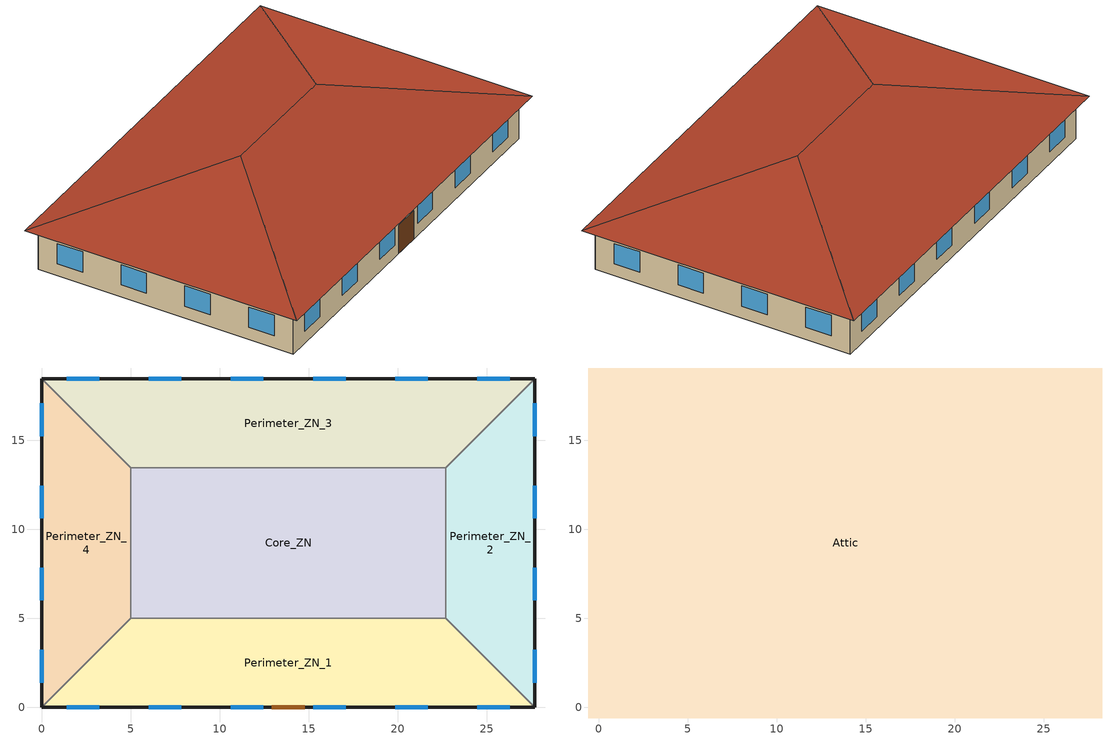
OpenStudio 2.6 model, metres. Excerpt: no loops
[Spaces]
Perimeter_ZN_1
 floor ground: 22.69,5 27.69,0 0,0 5,5 z0
 wall outside: 0,0 27.69,0 z0:3.05
 wall to Perimeter_ZN_4: 5,5 0,0 z0:3.05
 wall to Core_ZN: 22.69,5 5,5 z0:3.05
 wall to Perimeter_ZN_2: 27.69,0 22.69,5 z0:3.05
 window: 1.39,0 3.22,0 / 19.85,0 21.68,0 / 15.24,0 17.07,0 / 6.01,0 7.84,0 / 10.62,0 12.45,0 / 24.47,0 26.3,0 z0.9:2.42
 door: 12.93,0 14.76,0 z0:2.13
Perimeter_ZN_2
 floor ground: 27.69,18.46 27.69,0 22.69,5 22.69,13.46 z0
 wall outside: 27.69,0 27.69,18.46 z0:3.05
 wall to Perimeter_ZN_3: 27.69,18.46 22.69,13.46 z0:3.05
 wall to Core_ZN: 22.69,13.46 22.69,5 z0:3.05
 window: 27.69,1.39 27.69,3.22 / 27.69,10.62 27.69,12.45 / 27.69,15.24 27.69,17.07 / 27.69,6.01 27.69,7.84 z0.9:2.42
Perimeter_ZN_3
 floor ground: 27.69,18.46 22.69,13.46 5,13.46 0,18.46 z0
 wall outside: 27.69,18.46 0,18.46 z0:3.05
 wall to Core_ZN: 5,13.46 22.69,13.46 z0:3.05
 wall to Perimeter_ZN_4: 0,18.46 5,13.46 z0:3.05
 window: 21.68,18.46 19.85,18.46 / 7.84,18.46 6.01,18.46 / 17.07,18.46 15.24,18.46 / 12.45,18.46 10.62,18.46 / 26.3,18.46 24.47,18.46 / 3.22,18.46 1.39,18.46 z0.9:2.42
Perimeter_ZN_4
 floor ground: 0,18.46 5,13.46 5,5 0,0 z0
 wall outside: 0,18.46 0,0 z0:3.05
 wall to Core_ZN: 5,5 5,13.46 z0:3.05
 window: 0,3.22 0,1.39 / 0,12.45 0,10.62 / 0,7.84 0,6.01 / 0,17.07 0,15.24 z0.9:2.42
Core_ZN
 floor ground: 22.69,13.46 22.69,5 5,5 5,13.46 z0
Attic
 floor outside: 28.29,19.06 27.69,18.46 0,18.46 -0.6,19.06 z3.05; -0.6,19.06 0,18.46 0,0 -0.6,-0.6 z3.05; 28.29,19.06 28.29,-0.6 27.69,0 27.69,18.46 z3.05; 27.69,0 28.29,-0.6 -0.6,-0.6 0,0 z3.05
 floor to Perimeter_ZN_4: 0,18.46 5,13.46 5,5 0,0 z3.05
 floor to Perimeter_ZN_1: 22.69,5 27.69,0 0,0 5,5 z3.05
 floor to Perimeter_ZN_2: 27.69,18.46 27.69,0 22.69,5 22.69,13.46 z3.05
 floor to Core_ZN: 22.69,13.46 22.69,5 5,5 5,13.46 z3.05
 floor to Perimeter_ZN_3: 27.69,18.46 22.69,13.46 5,13.46 0,18.46 z3.05
 roof outside: 18.46,9.23,6.33 28.29,-0.6,3.05 28.29,19.06,3.05; 18.46,9.23,6.33 28.29,19.06,3.05 -0.6,19.06,3.05 9.23,9.23,6.33; 9.23,9.23,6.33 -0.6,-0.6,3.05 28.29,-0.6,3.05 18.46,9.23,6.33; 9.23,9.23,6.33 -0.6,19.06,3.05 -0.6,-0.6,3.05
[MaterialProperty:GlazingSpectralData] Wavelength 1 {micron}=0.3; Transmittance 1=0; Front Reflectance 1=0.04; Back Reflectance 1=0.04; Wavelength 2 {micron}=0.305; Transmittance 2=0; Front Reflectance 2=0.04; Back Reflectance 2=0.04; Wavelength 3 {micron}=0.31; Transmittance 3=0; Front Reflectance 3=0.04; Back Reflectance 3=0.04; Wavelength 4 {micron}=0.315; Transmittance 4=0; Front Reflectance 4=0.04; Back Reflectance 4=0.04; Wavelength 5 {micron}=0.32; Transmittance 5=0; Front Reflectance 5=0.04; Back Reflectance 5=0.04; Wavelength 6 {micron}=0.325; Transmittance 6=0; Front Reflectance 6=0.04; Back Reflectance 6=0.04; Wavelength 7 {micron}=0.33; Transmittance 7=0; Front Reflectance 7=0.04; Back Reflectance 7=0.04; Wavelength 8 {micron}=0.335; Transmittance 8=0; Front Reflectance 8=0.04; Back Reflectance 8=0.04; Wavelength 9 {micron}=0.34; Transmittance 9=0; Front Reflectance 9=0.04; Back Reflectance 9=0.04; Wavelength 10 {micron}=0.345; Transmittance 10=0; Front Reflectance 10=0.04; Back Reflectance 10=0.04; Wavelength 11 {micron}=0.35; Transmittance 11=0; Front Reflectance 11=0.04; Back Reflectance 11=0.04; Wavelength 12 {micron}=0.355; Front Reflectance 12=0.04; Back Reflectance 12=0.04; Wavelength 13 {micron}=0.36; Front Reflectance 13=0.04; Back Reflectance 13=0.04; Wavelength 14 {micron}=0.365; Front Reflectance 14=0.04; Back Reflectance 14=0.04; Wavelength 15 {micron}=0.37; Front Reflectance 15=0.04; Back Reflectance 15=0.04; Wavelength 16 {micron}=0.375; Transmittance 16=0.001; Front Reflectance 16=0.04; Back Reflectance 16=0.04; Wavelength 17 {micron}=0.38; Transmittance 17=0.001; Front Reflectance 17=0.04; Back Reflectance 17=0.04; Wavelength 18 {micron}=0.385; Front Reflectance 18=0.04; Back Reflectance 18=0.04; Wavelength 19 {micron}=0.39; Wavelength 20 {micron}=0.395; Wavelength 21 {micron}=0.4; Wavelength 22 {micron}=0.405; Wavelength 23 {micron}=0.41; Wavelength 24 {micron}=0.415; Wavelength 25 {micron}=0.42; Wavelength 26 {micron}=0.425; Wavelength 27 {micron}=0.43; Wavelength 28 {micron}=0.435; Wavelength 29 {micron}=0.44; Wavelength 30 {micron}=0.445; Wavelength 31 {micron}=0.45; Wavelength 32 {micron}=0.455; Wavelength 33 {micron}=0.46; Wavelength 34 {micron}=0.465; Wavelength 35 {micron}=0.47; Wavelength 36 {micron}=0.475; Wavelength 37 {micron}=0.48; Wavelength 38 {micron}=0.485; Wavelength 39 {micron}=0.49; Wavelength 40 {micron}=0.495; Wavelength 41 {micron}=0.5; Wavelength 42 {micron}=0.505; Wavelength 43 {micron}=0.51; Wavelength 44 {micron}=0.515; Wavelength 45 {micron}=0.52; Wavelength 46 {micron}=0.525; Wavelength 47 {micron}=0.53; Wavelength 48 {micron}=0.535; Wavelength 49 {micron}=0.54; Wavelength 50 {micron}=0.545; Wavelength 51 {micron}=0.55; Wavelength 52 {micron}=0.555; Wavelength 53 {micron}=0.56; Wavelength 54 {micron}=0.565; Wavelength 55 {micron}=0.57; Wavelength 56 {micron}=0.575; Wavelength 57 {micron}=0.58; Wavelength 58 {micron}=0.585; Wavelength 59 {micron}=0.59; Wavelength 60 {micron}=0.595; Wavelength 61 {micron}=0.6; Wavelength 62 {micron}=0.605; Wavelength 63 {micron}=0.61; Wavelength 64 {micron}=0.615; Wavelength 65 {micron}=0.62; Wavelength 66 {micron}=0.625; Wavelength 67 {micron}=0.63; Wavelength 68 {micron}=0.635; Wavelength 69 {micron}=0.64; Wavelength 70 {micron}=0.645; Wavelength 71 {micron}=0.65; Wavelength 72 {micron}=0.655; Wavelength 73 {micron}=0.66; Wavelength 74 {micron}=0.665; Wavelength 75 {micron}=0.67; Wavelength 76 {micron}=0.675; Wavelength 77 {micron}=0.68; Wavelength 78 {micron}=0.685; Wavelength 79 {micron}=0.69; Wavelength 80 {micron}=0.695; Wavelength 81 {micron}=0.7; Wavelength 82 {micron}=0.705; Wavelength 83 {micron}=0.71; Wavelength 84 {micron}=0.715; Wavelength 85 {micron}=0.72; Wavelength 86 {micron}=0.725; Wavelength 87 {micron}=0.73; Wavelength 88 {micron}=0.735; Wavelength 89 {micron}=0.74; Wavelength 90 {micron}=0.745; Wavelength 91 {micron}=0.75; Wavelength 92 {micron}=0.755; Wavelength 93 {micron}=0.76; Wavelength 94 {micron}=0.765; Wavelength 95 {micron}=0.77; Wavelength 96 {micron}=0.775; Wavelength 97 {micron}=0.78; Wavelength 98 {micron}=0.785; Wavelength 99 {micron}=0.79; Wavelength 100 {micron}=0.795; Wavelength 101 {micron}=0.8; Wavelength 102 {micron}=0.805; Wavelength 103 {micron}=0.81; Wavelength 104 {micron}=0.815; Wavelength 105 {micron}=0.82; Wavelength 106 {micron}=0.825; Wavelength 107 {micron}=0.83; Wavelength 108 {micron}=0.835; Wavelength 109 {micron}=0.84; Wavelength 110 {micron}=0.845; Wavelength 111 {micron}=0.85; Wavelength 112 {micron}=0.855; Wavelength 113 {micron}=0.86; Wavelength 114 {micron}=0.865; Wavelength 115 {micron}=0.87; Wavelength 116 {micron}=0.875; Wavelength 117 {micron}=0.88; Wavelength 118 {micron}=0.885; Wavelength 119 {micron}=0.89; Wavelength 120 {micron}=0.895; Wavelength 121 {micron}=0.9; Wavelength 122 {micron}=0.905; Wavelength 123 {micron}=0.91; Wavelength 124 {micron}=0.915; Wavelength 125 {micron}=0.92; Wavelength 126 {micron}=0.925; Wavelength 127 {micron}=0.93; Wavelength 128 {micron}=0.935; Wavelength 129 {micron}=0.94; Wavelength 130 {micron}=0.945; Wavelength 131 {micron}=0.95; Wavelength 132 {micron}=0.955; Wavelength 133 {micron}=0.96; Wavelength 134 {micron}=0.965; Wavelength 135 {micron}=0.97; Wavelength 136 {micron}=0.975; Wavelength 137 {micron}=0.98; Wavelength 138 {micron}=0.985; Wavelength 139 {micron}=0.99; Wavelength 140 {micron}=0.995; Wavelength 141 {micron}=1; Wavelength 142 {micron}=1.005; Wavelength 143 {micron}=1.01; Wavelength 144 {micron}=1.015; Wavelength 145 {micron}=1.02; Wavelength 146 {micron}=1.025; Wavelength 147 {micron}=1.03; Wavelength 148 {micron}=1.035; Wavelength 149 {micron}=1.04; Wavelength 150 {micron}=1.045; Wavelength 151 {micron}=1.05; Wavelength 152 {micron}=1.055; Wavelength 153 {micron}=1.06; Wavelength 154 {micron}=1.065; Wavelength 155 {micron}=1.07; Wavelength 156 {micron}=1.075; Wavelength 157 {micron}=1.08; Wavelength 158 {micron}=1.085; Wavelength 159 {micron}=1.09; Wavelength 160 {micron}=1.095; Wavelength 161 {micron}=1.1; Wavelength 162 {micron}=1.105; Wavelength 163 {micron}=1.11; Wavelength 164 {micron}=1.115; Wavelength 165 {micron}=1.12; Wavelength 166 {micron}=1.125; Wavelength 167 {micron}=1.13; Wavelength 168 {micron}=1.135; Wavelength 169 {micron}=1.14; Wavelength 170 {micron}=1.145; Transmittance 170=0.637; Front Reflectance 170=0.065; Back Reflectance 170=0.065; Wavelength 171 {micron}=1.15; Transmittance 171=0.634; Front Reflectance 171=0.065; Back Reflectance 171=0.065; Wavelength 172 {micron}=1.155; Transmittance 172=0.632; Front Reflectance 172=0.065; Back Reflectance 172=0.065; Wavelength 173 {micron}=1.16; Transmittance 173=0.632; Front Reflectance 173=0.065; Back Reflectance 173=0.065; Wavelength 174 {micron}=1.165; Transmittance 174=0.631; Front Reflectance 174=0.065; Back Reflectance 174=0.065; Wavelength 175 {micron}=1.17; Transmittance 175=0.627; Front Reflectance 175=0.065; Back Reflectance 175=0.065; Wavelength 176 {micron}=1.175; Transmittance 176=0.624; Front Reflectance 176=0.065; Back Reflectance 176=0.065; Wavelength 177 {micron}=1.18; Transmittance 177=0.618; Front Reflectance 177=0.065; Back Reflectance 177=0.065; Wavelength 178 {micron}=1.185; Transmittance 178=0.611; Front Reflectance 178=0.064; Back Reflectance 178=0.064; Wavelength 179 {micron}=1.19; Transmittance 179=0.601; Front Reflectance 179=0.064; Back Reflectance 179=0.064; Wavelength 180 {micron}=1.195; Transmittance 180=0.6; Front Reflectance 180=0.064; Back Reflectance 180=0.064; Wavelength 181 {micron}=1.2; Transmittance 181=0.605; Front Reflectance 181=0.064; Back Reflectance 181=0.064; Wavelength 182 {micron}=1.205; Transmittance 182=0.611; Front Reflectance 182=0.064; Back Reflectance 182=0.064; Wavelength 183 {micron}=1.21; Transmittance 183=0.619; Front Reflectance 183=0.065; Back Reflectance 183=0.065; Wavelength 184 {micron}=1.215; Transmittance 184=0.625; Front Reflectance 184=0.065; Back Reflectance 184=0.065; Wavelength 185 {micron}=1.22; Transmittance 185=0.634; Front Reflectance 185=0.065; Back Reflectance 185=0.065; Wavelength 186 {micron}=1.225; Transmittance 186=0.64; Front Reflectance 186=0.066; Back Reflectance 186=0.066; Wavelength 187 {micron}=1.23; Transmittance 187=0.644; Front Reflectance 187=0.066; Back Reflectance 187=0.066; Wavelength 188 {micron}=1.235; Transmittance 188=0.647; Front Reflectance 188=0.066; Back Reflectance 188=0.066; Wavelength 189 {micron}=1.24; Transmittance 189=0.65; Front Reflectance 189=0.066; Back Reflectance 189=0.066; Wavelength 190 {micron}=1.245; Transmittance 190=0.653; Front Reflectance 190=0.066; Back Reflectance 190=0.066; Wavelength 191 {micron}=1.25; Transmittance 191=0.656; Front Reflectance 191=0.066; Back Reflectance 191=0.066; Wavelength 192 {micron}=1.255; Transmittance 192=0.658; Front Reflectance 192=0.066; Back Reflectance 192=0.066; Wavelength 193 {micron}=1.26; Transmittance 193=0.661; Front Reflectance 193=0.066; Back Reflectance 193=0.066; Wavelength 194 {micron}=1.265; Transmittance 194=0.662; Front Reflectance 194=0.066; Back Reflectance 194=0.066; Wavelength 195 {micron}=1.27; Transmittance 195=0.667; Front Reflectance 195=0.067; Back Reflectance 195=0.067; Wavelength 196 {micron}=1.275; Transmittance 196=0.668; Front Reflectance 196=0.067; Back Reflectance 196=0.067; Wavelength 197 {micron}=1.28; Transmittance 197=0.671; Front Reflectance 197=0.067; Back Reflectance 197=0.067; Wavelength 198 {micron}=1.285; Transmittance 198=0.675; Front Reflectance 198=0.067; Back Reflectance 198=0.067; Wavelength 199 {micron}=1.29; Transmittance 199=0.678; Front Reflectance 199=0.067; Back Reflectance 199=0.067; Wavelength 200 {micron}=1.295; Transmittance 200=0.679; Front Reflectance 200=0.067; Back Reflectance 200=0.067; Wavelength 201 {micron}=1.3; Transmittance 201=0.682; Front Reflectance 201=0.067; Back Reflectance 201=0.067; Wavelength 202 {micron}=1.305; Transmittance 202=0.684; Front Reflectance 202=0.067; Back Reflectance 202=0.067; Wavelength 203 {micron}=1.31; Transmittance 203=0.687; Front Reflectance 203=0.067; Back Reflectance 203=0.067; Wavelength 204 {micron}=1.315; Transmittance 204=0.689; Front Reflectance 204=0.068; Back Reflectance 204=0.068; Wavelength 205 {micron}=1.32; Transmittance 205=0.692; Front Reflectance 205=0.068; Back Reflectance 205=0.068; Wavelength 206 {micron}=1.325; Transmittance 206=0.693; Front Reflectance 206=0.068; Back Reflectance 206=0.068; Wavelength 207 {micron}=1.33; Transmittance 207=0.695; Front Reflectance 207=0.068; Back Reflectance 207=0.068; Wavelength 208 {micron}=1.335; Transmittance 208=0.697; Front Reflectance 208=0.068; Back Reflectance 208=0.068; Wavelength 209 {micron}=1.34; Transmittance 209=0.698; Front Reflectance 209=0.068; Back Reflectance 209=0.068; Wavelength 210 {micron}=1.345; Transmittance 210=0.698; Front Reflectance 210=0.068; Back Reflectance 210=0.068; Wavelength 211 {micron}=1.35; Transmittance 211=0.698; Front Reflectance 211=0.068; Back Reflectance 211=0.068; Wavelength 212 {micron}=1.355; Transmittance 212=0.695; Front Reflectance 212=0.068; Back Reflectance 212=0.068; Wavelength 213 {micron}=1.36; Transmittance 213=0.692; Front Reflectance 213=0.068; Back Reflectance 213=0.068; Wavelength 214 {micron}=1.365; Transmittance 214=0.692; Front Reflectance 214=0.068; Back Reflectance 214=0.068; Wavelength 215 {micron}=1.37; Transmittance 215=0.687; Front Reflectance 215=0.067; Back Reflectance 215=0.067; Wavelength 216 {micron}=1.375; Transmittance 216=0.682; Front Reflectance 216=0.067; Back Reflectance 216=0.067; Wavelength 217 {micron}=1.38; Transmittance 217=0.676; Front Reflectance 217=0.067; Back Reflectance 217=0.067; Wavelength 218 {micron}=1.385; Transmittance 218=0.678; Front Reflectance 218=0.067; Back Reflectance 218=0.067; Wavelength 219 {micron}=1.39; Transmittance 219=0.676; Front Reflectance 219=0.067; Back Reflectance 219=0.067; Wavelength 220 {micron}=1.395; Transmittance 220=0.675; Front Reflectance 220=0.067; Back Reflectance 220=0.067; Wavelength 221 {micron}=1.4; Transmittance 221=0.676; Front Reflectance 221=0.067; Back Reflectance 221=0.067; Wavelength 222 {micron}=1.405; Transmittance 222=0.675; Front Reflectance 222=0.067; Back Reflectance 222=0.067; Wavelength 223 {micron}=1.41; Transmittance 223=0.671; Front Reflectance 223=0.067; Back Reflectance 223=0.067; Wavelength 224 {micron}=1.415; Transmittance 224=0.67; Front Reflectance 224=0.067; Back Reflectance 224=0.067; Wavelength 225 {micron}=1.42; Transmittance 225=0.673; Front Reflectance 225=0.067; Back Reflectance 225=0.067; Wavelength 226 {micron}=1.425; Transmittance 226=0.671; Front Reflectance 226=0.067; Back Reflectance 226=0.067; Wavelength 227 {micron}=1.43; Transmittance 227=0.668; Front Reflectance 227=0.067; Back Reflectance 227=0.067; Wavelength 228 {micron}=1.435; Transmittance 228=0.67; Front Reflectance 228=0.067; Back Reflectance 228=0.067; Wavelength 229 {micron}=1.44; Transmittance 229=0.67; Front Reflectance 229=0.067; Back Reflectance 229=0.067; Wavelength 230 {micron}=1.445; Transmittance 230=0.668; Front Reflectance 230=0.067; Back Reflectance 230=0.067; Wavelength 231 {micron}=1.45; Transmittance 231=0.67; Front Reflectance 231=0.067; Back Reflectance 231=0.067; Wavelength 232 {micron}=1.455; Transmittance 232=0.67; Front Reflectance 232=0.067; Back Reflectance 232=0.067; Wavelength 233 {micron}=1.46; Transmittance 233=0.673; Front Reflectance 233=0.067; Back Reflectance 233=0.067; Wavelength 234 {micron}=1.465; Transmittance 234=0.676; Front Reflectance 234=0.067; Back Reflectance 234=0.067; Wavelength 235 {micron}=1.47; Transmittance 235=0.681; Front Reflectance 235=0.067; Back Reflectance 235=0.067; Wavelength 236 {micron}=1.475; Transmittance 236=0.684; Front Reflectance 236=0.067; Back Reflectance 236=0.067; Wavelength 237 {micron}=1.48; Transmittance 237=0.689; Front Reflectance 237=0.068; Back Reflectance 237=0.068; Wavelength 238 {micron}=1.485; Transmittance 238=0.69; Front Reflectance 238=0.068; Back Reflectance 238=0.068; Wavelength 239 {micron}=1.49; Transmittance 239=0.695; Front Reflectance 239=0.068; Back Reflectance 239=0.068; Wavelength 240 {micron}=1.495; Transmittance 240=0.698; Front Reflectance 240=0.068; Back Reflectance 240=0.068; Wavelength 241 {micron}=1.5; Transmittance 241=0.703; Front Reflectance 241=0.068; Back Reflectance 241=0.068; Wavelength 242 {micron}=1.505; Transmittance 242=0.706; Front Reflectance 242=0.068; Back Reflectance 242=0.068; Wavelength 243 {micron}=1.51; Transmittance 243=0.711; Front Reflectance 243=0.068; Back Reflectance 243=0.068; Wavelength 244 {micron}=1.515; Transmittance 244=0.714; Front Reflectance 244=0.069; Back Reflectance 244=0.069; Wavelength 245 {micron}=1.52; Transmittance 245=0.718; Front Reflectance 245=0.069; Back Reflectance 245=0.069; Wavelength 246 {micron}=1.525; Transmittance 246=0.719; Front Reflectance 246=0.069; Back Reflectance 246=0.069; Wavelength 247 {micron}=1.53; Transmittance 247=0.724; Front Reflectance 247=0.069; Back Reflectance 247=0.069; Wavelength 248 {micron}=1.535; Transmittance 248=0.724; Front Reflectance 248=0.069; Back Reflectance 248=0.069; Wavelength 249 {micron}=1.54; Transmittance 249=0.728; Front Reflectance 249=0.069; Back Reflectance 249=0.069; Wavelength 250 {micron}=1.545; Transmittance 250=0.728; Front Reflectance 250=0.069; Back Reflectance 250=0.069; Wavelength 251 {micron}=1.55; Transmittance 251=0.728; Front Reflectance 251=0.069; Back Reflectance 251=0.069; Wavelength 252 {micron}=1.555; Transmittance 252=0.728; Front Reflectance 252=0.069; Back Reflectance 252=0.069; Wavelength 253 {micron}=1.56; Transmittance 253=0.728; Front Reflectance 253=0.069; Back Reflectance 253=0.069; Wavelength 254 {micron}=1.565; Transmittance 254=0.728; Front Reflectance 254=0.069; Back Reflectance 254=0.069; Wavelength 255 {micron}=1.57; Transmittance 255=0.728; Front Reflectance 255=0.069; Back Reflectance 255=0.069; Wavelength 256 {micron}=1.575; Transmittance 256=0.728; Front Reflectance 256=0.069; Back Reflectance 256=0.069; Wavelength 257 {micron}=1.58; Transmittance 257=0.729; Front Reflectance 257=0.069; Back Reflectance 257=0.069; Wavelength 258 {micron}=1.585; Transmittance 258=0.731; Front Reflectance 258=0.069; Back Reflectance 258=0.069; Wavelength 259 {micron}=1.59; Transmittance 259=0.733; Front Reflectance 259=0.069; Back Reflectance 259=0.069; Wavelength 260 {micron}=1.595; Transmittance 260=0.735; Front Reflectance 260=0.069; Back Reflectance 260=0.069; Wavelength 261 {micron}=1.6; Transmittance 261=0.736; Front Reflectance 261=0.069; Back Reflectance 261=0.069; Wavelength 262 {micron}=1.605; Transmittance 262=0.738; Front Reflectance 262=0.07; Back Reflectance 262=0.07; Wavelength 263 {micron}=1.61; Transmittance 263=0.74; Front Reflectance 263=0.07; Back Reflectance 263=0.07; Wavelength 264 {micron}=1.615; Transmittance 264=0.741; Front Reflectance 264=0.07; Back Reflectance 264=0.07; Wavelength 265 {micron}=1.62; Transmittance 265=0.741; Front Reflectance 265=0.07; Back Reflectance 265=0.07; Wavelength 266 {micron}=1.625; Transmittance 266=0.741; Front Reflectance 266=0.07; Back Reflectance 266=0.07; Wavelength 267 {micron}=1.63; Transmittance 267=0.741; Front Reflectance 267=0.07; Back Reflectance 267=0.07; Wavelength 268 {micron}=1.635; Transmittance 268=0.741; Front Reflectance 268=0.07; Back Reflectance 268=0.07; Wavelength 269 {micron}=1.64; Transmittance 269=0.741; Front Reflectance 269=0.07; Back Reflectance 269=0.07; Wavelength 270 {micron}=1.645; Transmittance 270=0.743; Front Reflectance 270=0.07; Back Reflectance 270=0.07; Wavelength 271 {micron}=1.65; Transmittance 271=0.741; Front Reflectance 271=0.07; Back Reflectance 271=0.07; Wavelength 272 {micron}=1.655; Transmittance 272=0.74; Front Reflectance 272=0.07; Back Reflectance 272=0.07; Wavelength 273 {micron}=1.66; Transmittance 273=0.736; Front Reflectance 273=0.069; Back Reflectance 273=0.069; Wavelength 274 {micron}=1.665; Transmittance 274=0.735; Front Reflectance 274=0.069; Back Reflectance 274=0.069; Wavelength 275 {micron}=1.67; Transmittance 275=0.724; Front Reflectance 275=0.069; Back Reflectance 275=0.069; Wavelength 276 {micron}=1.675; Transmittance 276=0.716; Front Reflectance 276=0.069; Back Reflectance 276=0.069; Wavelength 277 {micron}=1.68; Transmittance 277=0.698; Front Reflectance 277=0.068; Back Reflectance 277=0.068; Wavelength 278 {micron}=1.685; Transmittance 278=0.673; Front Reflectance 278=0.067; Back Reflectance 278=0.067; Wavelength 279 {micron}=1.69; Transmittance 279=0.608; Front Reflectance 279=0.064; Back Reflectance 279=0.064; Wavelength 280 {micron}=1.695; Transmittance 280=0.574; Front Reflectance 280=0.063; Back Reflectance 280=0.063; Wavelength 281 {micron}=1.7; Transmittance 281=0.521; Front Reflectance 281=0.061; Back Reflectance 281=0.061; Wavelength 282 {micron}=1.705; Transmittance 282=0.493; Front Reflectance 282=0.06; Back Reflectance 282=0.06; Wavelength 283 {micron}=1.71; Transmittance 283=0.499; Front Reflectance 283=0.06; Back Reflectance 283=0.06; Wavelength 284 {micron}=1.715; Transmittance 284=0.507; Front Reflectance 284=0.06; Back Reflectance 284=0.06; Wavelength 285 {micron}=1.72; Transmittance 285=0.512; Front Reflectance 285=0.06; Back Reflectance 285=0.06; Wavelength 286 {micron}=1.725; Transmittance 286=0.526; Front Reflectance 286=0.061; Back Reflectance 286=0.061; Wavelength 287 {micron}=1.73; Transmittance 287=0.548; Front Reflectance 287=0.062; Back Reflectance 287=0.062; Wavelength 288 {micron}=1.735; Transmittance 288=0.546; Front Reflectance 288=0.062; Back Reflectance 288=0.062; Wavelength 289 {micron}=1.74; Transmittance 289=0.533; Front Reflectance 289=0.061; Back Reflectance 289=0.061; Wavelength 290 {micron}=1.745; Transmittance 290=0.527; Front Reflectance 290=0.061; Back Reflectance 290=0.061; Wavelength 291 {micron}=1.75; Transmittance 291=0.522; Front Reflectance 291=0.061; Back Reflectance 291=0.061; Wavelength 292 {micron}=1.755; Transmittance 292=0.53; Front Reflectance 292=0.061; Back Reflectance 292=0.061; Wavelength 293 {micron}=1.76; Transmittance 293=0.552; Front Reflectance 293=0.062; Back Reflectance 293=0.062; Wavelength 294 {micron}=1.765; Transmittance 294=0.568; Front Reflectance 294=0.063; Back Reflectance 294=0.063; Wavelength 295 {micron}=1.77; Transmittance 295=0.589; Front Reflectance 295=0.064; Back Reflectance 295=0.064; Wavelength 296 {micron}=1.775; Transmittance 296=0.6; Front Reflectance 296=0.064; Back Reflectance 296=0.064; Wavelength 297 {micron}=1.78; Transmittance 297=0.619; Front Reflectance 297=0.065; Back Reflectance 297=0.065; Wavelength 298 {micron}=1.785; Transmittance 298=0.625; Front Reflectance 298=0.065; Back Reflectance 298=0.065; Wavelength 299 {micron}=1.79; Transmittance 299=0.63; Front Reflectance 299=0.065; Back Reflectance 299=0.065; Wavelength 300 {micron}=1.795; Transmittance 300=0.632; Front Reflectance 300=0.065; Back Reflectance 300=0.065; Wavelength 301 {micron}=1.8; Transmittance 301=0.635; Front Reflectance 301=0.065; Back Reflectance 301=0.065; Wavelength 302 {micron}=1.805; Transmittance 302=0.637; Front Reflectance 302=0.065; Back Reflectance 302=0.065; Wavelength 303 {micron}=1.81; Transmittance 303=0.638; Front Reflectance 303=0.066; Back Reflectance 303=0.066; Wavelength 304 {micron}=1.815; Transmittance 304=0.638; Front Reflectance 304=0.066; Back Reflectance 304=0.066; Wavelength 305 {micron}=1.82; Transmittance 305=0.638; Front Reflectance 305=0.066; Back Reflectance 305=0.066; Wavelength 306 {micron}=1.825; Transmittance 306=0.64; Front Reflectance 306=0.066; Back Reflectance 306=0.066; Wavelength 307 {micron}=1.83; Transmittance 307=0.646; Front Reflectance 307=0.066; Back Reflectance 307=0.066; Wavelength 308 {micron}=1.835; Transmittance 308=0.649; Front Reflectance 308=0.066; Back Reflectance 308=0.066; Wavelength 309 {micron}=1.84; Transmittance 309=0.656; Front Reflectance 309=0.066; Back Reflectance 309=0.066; Wavelength 310 {micron}=1.845; Transmittance 310=0.658; Front Reflectance 310=0.066; Back Reflectance 310=0.066; Wavelength 311 {micron}=1.85; Transmittance 311=0.667; Front Reflectance 311=0.067; Back Reflectance 311=0.067; Wavelength 312 {micron}=1.855; Transmittance 312=0.673; Front Reflectance 312=0.067; Back Reflectance 312=0.067; Wavelength 313 {micron}=1.86; Transmittance 313=0.681; Front Reflectance 313=0.067; Back Reflectance 313=0.067; Wavelength 314 {micron}=1.865; Transmittance 314=0.681; Front Reflectance 314=0.067; Back Reflectance 314=0.067; Wavelength 315 {micron}=1.87; Transmittance 315=0.684; Front Reflectance 315=0.067; Back Reflectance 315=0.067; Wavelength 316 {micron}=1.875; Transmittance 316=0.687; Front Reflectance 316=0.067; Back Reflectance 316=0.067; Wavelength 317 {micron}=1.88; Transmittance 317=0.687; Front Reflectance 317=0.067; Back Reflectance 317=0.067; Wavelength 318 {micron}=1.885; Transmittance 318=0.685; Front Reflectance 318=0.067; Back Reflectance 318=0.067; Wavelength 319 {micron}=1.89; Transmittance 319=0.685; Front Reflectance 319=0.067; Back Reflectance 319=0.067; Wavelength 320 {micron}=1.895; Transmittance 320=0.685; Front Reflectance 320=0.067; Back Reflectance 320=0.067; Wavelength 321 {micron}=1.9; Transmittance 321=0.689; Front Reflectance 321=0.068; Back Reflectance 321=0.068; Wavelength 322 {micron}=1.905; Transmittance 322=0.682; Front Reflectance 322=0.067; Back Reflectance 322=0.067; Wavelength 323 {micron}=1.91; Transmittance 323=0.682; Front Reflectance 323=0.067; Back Reflectance 323=0.067; Wavelength 324 {micron}=1.915; Transmittance 324=0.679; Front Reflectance 324=0.067; Back Reflectance 324=0.067; Wavelength 325 {micron}=1.92; Transmittance 325=0.681; Front Reflectance 325=0.067; Back Reflectance 325=0.067; Wavelength 326 {micron}=1.925; Transmittance 326=0.678; Front Reflectance 326=0.067; Back Reflectance 326=0.067; Wavelength 327 {micron}=1.93; Transmittance 327=0.679; Front Reflectance 327=0.067; Back Reflectance 327=0.067; Wavelength 328 {micron}=1.935; Transmittance 328=0.679; Front Reflectance 328=0.067; Back Reflectance 328=0.067; Wavelength 329 {micron}=1.94; Transmittance 329=0.679; Front Reflectance 329=0.067; Back Reflectance 329=0.067; Wavelength 330 {micron}=1.945; Transmittance 330=0.681; Front Reflectance 330=0.067; Back Reflectance 330=0.067; Wavelength 331 {micron}=1.95; Transmittance 331=0.684; Front Reflectance 331=0.067; Back Reflectance 331=0.067; Wavelength 332 {micron}=1.955; Transmittance 332=0.685; Front Reflectance 332=0.067; Back Reflectance 332=0.067; Wavelength 333 {micron}=1.96; Transmittance 333=0.687; Front Reflectance 333=0.067; Back Reflectance 333=0.067; Wavelength 334 {micron}=1.965; Transmittance 334=0.685; Front Reflectance 334=0.067; Back Reflectance 334=0.067; Wavelength 335 {micron}=1.97; Transmittance 335=0.685; Front Reflectance 335=0.067; Back Reflectance 335=0.067; Wavelength 336 {micron}=1.975; Transmittance 336=0.687; Front Reflectance 336=0.067; Back Reflectance 336=0.067; Wavelength 337 {micron}=1.98; Transmittance 337=0.684; Front Reflectance 337=0.067; Back Reflectance 337=0.067; Wavelength 338 {micron}=1.985; Transmittance 338=0.684; Front Reflectance 338=0.067; Back Reflectance 338=0.067; Wavelength 339 {micron}=1.99; Transmittance 339=0.682; Front Reflectance 339=0.067; Back Reflectance 339=0.067; Wavelength 340 {micron}=1.995; Transmittance 340=0.681; Front Reflectance 340=0.067; Back Reflectance 340=0.067; Wavelength 341 {micron}=2; Transmittance 341=0.678; Front Reflectance 341=0.067; Back Reflectance 341=0.067; Wavelength 342 {micron}=2.005; Transmittance 342=0.673; Front Reflectance 342=0.067; Back Reflectance 342=0.067; Wavelength 343 {micron}=2.01; Transmittance 343=0.662; Front Reflectance 343=0.066; Back Reflectance 343=0.066; Wavelength 344 {micron}=2.015; Transmittance 344=0.655; Front Reflectance 344=0.066; Back Reflectance 344=0.066; Wavelength 345 {micron}=2.02; Transmittance 345=0.646; Front Reflectance 345=0.066; Back Reflectance 345=0.066; Wavelength 346 {micron}=2.025; Transmittance 346=0.638; Front Reflectance 346=0.066; Back Reflectance 346=0.066; Wavelength 347 {micron}=2.03; Transmittance 347=0.63; Front Reflectance 347=0.065; Back Reflectance 347=0.065; Wavelength 348 {micron}=2.035; Transmittance 348=0.622; Front Reflectance 348=0.065; Back Reflectance 348=0.065; Wavelength 349 {micron}=2.04; Transmittance 349=0.614; Front Reflectance 349=0.065; Back Reflectance 349=0.065; Wavelength 350 {micron}=2.045; Transmittance 350=0.608; Front Reflectance 350=0.064; Back Reflectance 350=0.064; Wavelength 351 {micron}=2.05; Transmittance 351=0.598; Front Reflectance 351=0.064; Back Reflectance 351=0.064; Wavelength 352 {micron}=2.055; Transmittance 352=0.593; Front Reflectance 352=0.064; Back Reflectance 352=0.064; Wavelength 353 {micron}=2.06; Transmittance 353=0.582; Front Reflectance 353=0.063; Back Reflectance 353=0.063; Wavelength 354 {micron}=2.065; Transmittance 354=0.575; Front Reflectance 354=0.063; Back Reflectance 354=0.063; Wavelength 355 {micron}=2.07; Transmittance 355=0.569; Front Reflectance 355=0.063; Back Reflectance 355=0.063; Wavelength 356 {micron}=2.075; Transmittance 356=0.568; Front Reflectance 356=0.063; Back Reflectance 356=0.063; Wavelength 357 {micron}=2.08; Transmittance 357=0.565; Front Reflectance 357=0.063; Back Reflectance 357=0.063; Wavelength 358 {micron}=2.085; Transmittance 358=0.565; Front Reflectance 358=0.063; Back Reflectance 358=0.063; Wavelength 359 {micron}=2.09; Transmittance 359=0.566; Front Reflectance 359=0.063; Back Reflectance 359=0.063; Wavelength 360 {micron}=2.095; Transmittance 360=0.566; Front Reflectance 360=0.063; Back Reflectance 360=0.063; Wavelength 361 {micron}=2.1; Transmittance 361=0.57; Front Reflectance 361=0.063; Back Reflectance 361=0.063; Wavelength 362 {micron}=2.105; Transmittance 362=0.571; Front Reflectance 362=0.063; Back Reflectance 362=0.063; Wavelength 363 {micron}=2.11; Transmittance 363=0.575; Front Reflectance 363=0.063; Back Reflectance 363=0.063; Wavelength 364 {micron}=2.115; Transmittance 364=0.577; Front Reflectance 364=0.063; Back Reflectance 364=0.063; Wavelength 365 {micron}=2.12; Transmittance 365=0.581; Front Reflectance 365=0.063; Back Reflectance 365=0.063; Wavelength 366 {micron}=2.125; Transmittance 366=0.582; Front Reflectance 366=0.063; Back Reflectance 366=0.063; Wavelength 367 {micron}=2.13; Transmittance 367=0.582; Front Reflectance 367=0.063; Back Reflectance 367=0.063; Wavelength 368 {micron}=2.135; Transmittance 368=0.581; Front Reflectance 368=0.063; Back Reflectance 368=0.063; Wavelength 369 {micron}=2.14; Transmittance 369=0.582; Front Reflectance 369=0.063; Back Reflectance 369=0.063; Wavelength 370 {micron}=2.145; Transmittance 370=0.583; Front Reflectance 370=0.063; Back Reflectance 370=0.063; Wavelength 371 {micron}=2.15; Transmittance 371=0.586; Front Reflectance 371=0.063; Back Reflectance 371=0.063; Wavelength 372 {micron}=2.155; Transmittance 372=0.585; Front Reflectance 372=0.063; Back Reflectance 372=0.063; Wavelength 373 {micron}=2.16; Transmittance 373=0.585; Front Reflectance 373=0.063; Back Reflectance 373=0.063; Wavelength 374 {micron}=2.165; Transmittance 374=0.585; Front Reflectance 374=0.063; Back Reflectance 374=0.063; Wavelength 375 {micron}=2.17; Transmittance 375=0.585; Front Reflectance 375=0.063; Back Reflectance 375=0.063; Wavelength 376 {micron}=2.175; Transmittance 376=0.585; Front Reflectance 376=0.063; Back Reflectance 376=0.063; Wavelength 377 {micron}=2.18; Transmittance 377=0.583; Front Reflectance 377=0.063; Back Reflectance 377=0.063; Wavelength 378 {micron}=2.185; Transmittance 378=0.581; Front Reflectance 378=0.063; Back Reflectance 378=0.063; Wavelength 379 {micron}=2.19; Transmittance 379=0.573; Front Reflectance 379=0.063; Back Reflectance 379=0.063; Wavelength 380 {micron}=2.195; Transmittance 380=0.569; Front Reflectance 380=0.063; Back Reflectance 380=0.063; Wavelength 381 {micron}=2.2; Transmittance 381=0.56; Front Reflectance 381=0.062; Back Reflectance 381=0.062; Wavelength 382 {micron}=2.205; Transmittance 382=0.556; Front Reflectance 382=0.062; Back Reflectance 382=0.062; Wavelength 383 {micron}=2.21; Transmittance 383=0.551; Front Reflectance 383=0.062; Back Reflectance 383=0.062; Wavelength 384 {micron}=2.215; Transmittance 384=0.545; Front Reflectance 384=0.062; Back Reflectance 384=0.062; Wavelength 385 {micron}=2.22; Transmittance 385=0.532; Front Reflectance 385=0.061; Back Reflectance 385=0.061; Wavelength 386 {micron}=2.225; Transmittance 386=0.521; Front Reflectance 386=0.061; Back Reflectance 386=0.061; Wavelength 387 {micron}=2.23; Transmittance 387=0.505; Front Reflectance 387=0.06; Back Reflectance 387=0.06; Wavelength 388 {micron}=2.235; Transmittance 388=0.486; Front Reflectance 388=0.059; Back Reflectance 388=0.059; Wavelength 389 {micron}=2.24; Transmittance 389=0.456; Front Reflectance 389=0.058; Back Reflectance 389=0.058; Wavelength 390 {micron}=2.245; Transmittance 390=0.429; Front Reflectance 390=0.057; Back Reflectance 390=0.057; Wavelength 391 {micron}=2.25; Transmittance 391=0.375; Front Reflectance 391=0.055; Back Reflectance 391=0.055; Wavelength 392 {micron}=2.255; Transmittance 392=0.33; Front Reflectance 392=0.053; Back Reflectance 392=0.053; Wavelength 393 {micron}=2.26; Transmittance 393=0.263; Front Reflectance 393=0.051; Back Reflectance 393=0.051; Wavelength 394 {micron}=2.265; Transmittance 394=0.22; Front Reflectance 394=0.049; Back Reflectance 394=0.049; Wavelength 395 {micron}=2.27; Transmittance 395=0.167; Front Reflectance 395=0.047; Back Reflectance 395=0.047; Wavelength 396 {micron}=2.275; Transmittance 396=0.142; Front Reflectance 396=0.046; Back Reflectance 396=0.046; Wavelength 397 {micron}=2.28; Transmittance 397=0.111; Front Reflectance 397=0.044; Back Reflectance 397=0.044; Wavelength 398 {micron}=2.285; Transmittance 398=0.093; Front Reflectance 398=0.044; Back Reflectance 398=0.044; Wavelength 399 {micron}=2.29; Transmittance 399=0.076; Front Reflectance 399=0.043; Back Reflectance 399=0.043; Wavelength 400 {micron}=2.295; Transmittance 400=0.063; Front Reflectance 400=0.043; Back Reflectance 400=0.043; Wavelength 401 {micron}=2.3; Transmittance 401=0.052; Front Reflectance 401=0.042; Back Reflectance 401=0.042; Wavelength 402 {micron}=2.305; Transmittance 402=0.049; Front Reflectance 402=0.042; Back Reflectance 402=0.042; Wavelength 403 {micron}=2.31; Transmittance 403=0.057; Front Reflectance 403=0.042; Back Reflectance 403=0.042; Wavelength 404 {micron}=2.315; Transmittance 404=0.068; Front Reflectance 404=0.043; Back Reflectance 404=0.043; Wavelength 405 {micron}=2.32; Transmittance 405=0.084; Front Reflectance 405=0.043; Back Reflectance 405=0.043; Wavelength 406 {micron}=2.325; Transmittance 406=0.089; Front Reflectance 406=0.044; Back Reflectance 406=0.044; Wavelength 407 {micron}=2.33; Transmittance 407=0.097; Front Reflectance 407=0.044; Back Reflectance 407=0.044; Wavelength 408 {micron}=2.335; Transmittance 408=0.099; Front Reflectance 408=0.044; Back Reflectance 408=0.044; Wavelength 409 {micron}=2.34; Transmittance 409=0.1; Front Reflectance 409=0.044; Back Reflectance 409=0.044; Wavelength 410 {micron}=2.345; Transmittance 410=0.1; Front Reflectance 410=0.044; Back Reflectance 410=0.044; Wavelength 411 {micron}=2.35; Transmittance 411=0.101; Front Reflectance 411=0.044; Back Reflectance 411=0.044; Wavelength 412 {micron}=2.355; Transmittance 412=0.11; Front Reflectance 412=0.044; Back Reflectance 412=0.044; Wavelength 413 {micron}=2.36; Transmittance 413=0.121; Front Reflectance 413=0.045; Back Reflectance 413=0.045; Wavelength 414 {micron}=2.365; Transmittance 414=0.125; Front Reflectance 414=0.045; Back Reflectance 414=0.045; Wavelength 415 {micron}=2.37; Transmittance 415=0.13; Front Reflectance 415=0.045; Back Reflectance 415=0.045; Wavelength 416 {micron}=2.375; Transmittance 416=0.132; Front Reflectance 416=0.045; Back Reflectance 416=0.045; Wavelength 417 {micron}=2.38; Transmittance 417=0.131; Front Reflectance 417=0.045; Back Reflectance 417=0.045; Wavelength 418 {micron}=2.385; Transmittance 418=0.131; Front Reflectance 418=0.045; Back Reflectance 418=0.045; Wavelength 419 {micron}=2.39; Transmittance 419=0.134; Front Reflectance 419=0.045; Back Reflectance 419=0.045; Wavelength 420 {micron}=2.395; Transmittance 420=0.138; Front Reflectance 420=0.046; Back Reflectance 420=0.046; Wavelength 421 {micron}=2.4; Transmittance 421=0.143; Front Reflectance 421=0.046; Back Reflectance 421=0.046; Wavelength 422 {micron}=2.405; Transmittance 422=0.148; Front Reflectance 422=0.046; Back Reflectance 422=0.046; Wavelength 423 {micron}=2.41; Transmittance 423=0.153; Front Reflectance 423=0.046; Back Reflectance 423=0.046; Wavelength 424 {micron}=2.415; Transmittance 424=0.152; Front Reflectance 424=0.046; Back Reflectance 424=0.046; Wavelength 425 {micron}=2.42; Transmittance 425=0.149; Front Reflectance 425=0.046; Back Reflectance 425=0.046; Wavelength 426 {micron}=2.425; Transmittance 426=0.144; Front Reflectance 426=0.046; Back Reflectance 426=0.046; Wavelength 427 {micron}=2.43; Transmittance 427=0.132; Front Reflectance 427=0.045; Back Reflectance 427=0.045; Wavelength 428 {micron}=2.435; Transmittance 428=0.128; Front Reflectance 428=0.045; Back Reflectance 428=0.045; Wavelength 429 {micron}=2.44; Transmittance 429=0.125; Front Reflectance 429=0.045; Back Reflectance 429=0.045; Wavelength 430 {micron}=2.445; Transmittance 430=0.124; Front Reflectance 430=0.045; Back Reflectance 430=0.045; Wavelength 431 {micron}=2.45; Transmittance 431=0.116; Front Reflectance 431=0.045; Back Reflectance 431=0.045; Wavelength 432 {micron}=2.455; Transmittance 432=0.113; Front Reflectance 432=0.045; Back Reflectance 432=0.045; Wavelength 433 {micron}=2.46; Transmittance 433=0.114; Front Reflectance 433=0.045; Back Reflectance 433=0.045; Wavelength 434 {micron}=2.465; Transmittance 434=0.117; Front Reflectance 434=0.045; Back Reflectance 434=0.045; Wavelength 435 {micron}=2.47; Transmittance 435=0.126; Front Reflectance 435=0.045; Back Reflectance 435=0.045; Wavelength 436 {micron}=2.475; Transmittance 436=0.128; Front Reflectance 436=0.045; Back Reflectance 436=0.045; Wavelength 437 {micron}=2.48; Transmittance 437=0.129; Front Reflectance 437=0.045; Back Reflectance 437=0.045; Wavelength 438 {micron}=2.485; Transmittance 438=0.135; Front Reflectance 438=0.045; Back Reflectance 438=0.045; Wavelength 439 {micron}=2.49; Transmittance 439=0.145; Front Reflectance 439=0.046; Back Reflectance 439=0.046; Wavelength 440 {micron}=2.495; Transmittance 440=0.15; Front Reflectance 440=0.046; Back Reflectance 440=0.046; Wavelength 441 {micron}=2.5; Transmittance 441=0.155; Front Reflectance 441=0.046; Back Reflectance 441=0.046
Name | Transmittance 12 | Transmittance 13 | Transmittance 14 | Transmittance 15 | Transmittance 18 | Transmittance 19 | Front Reflectance 19 | Back Reflectance 19 | Transmittance 20 | Front Reflectance 20 | Back Reflectance 20 | Transmittance 21 | Front Reflectance 21 | Back Reflectance 21 | Transmittance 22 | Front Reflectance 22 | Back Reflectance 22 | Transmittance 23 | Front Reflectance 23 | Back Reflectance 23 | Transmittance 24 | Front Reflectance 24 | Back Reflectance 24 | Transmittance 25 | Front Reflectance 25 | Back Reflectance 25 | Transmittance 26 | Front Reflectance 26 | Back Reflectance 26 | Transmittance 27 | Front Reflectance 27 | Back Reflectance 27 | Transmittance 28 | Front Reflectance 28 | Back Reflectance 28 | Transmittance 29 | Front Reflectance 29 | Back Reflectance 29 | Transmittance 30 | Front Reflectance 30 | Back Reflectance 30 | Transmittance 31 | Front Reflectance 31 | Back Reflectance 31 | Transmittance 32 | Front Reflectance 32 | Back Reflectance 32 | Transmittance 33 | Front Reflectance 33 | Back Reflectance 33 | Transmittance 34 | Front Reflectance 34 | Back Reflectance 34 | Transmittance 35 | Front Reflectance 35 | Back Reflectance 35 | Transmittance 36 | Front Reflectance 36 | Back Reflectance 36 | Transmittance 37 | Front Reflectance 37 | Back Reflectance 37 | Transmittance 38 | Front Reflectance 38 | Back Reflectance 38 | Transmittance 39 | Front Reflectance 39 | Back Reflectance 39 | Transmittance 40 | Front Reflectance 40 | Back Reflectance 40 | Transmittance 41 | Front Reflectance 41 | Back Reflectance 41 | Transmittance 42 | Front Reflectance 42 | Back Reflectance 42 | Transmittance 43 | Front Reflectance 43 | Back Reflectance 43 | Transmittance 44 | Front Reflectance 44 | Back Reflectance 44 | Transmittance 45 | Front Reflectance 45 | Back Reflectance 45 | Transmittance 46 | Front Reflectance 46 | Back Reflectance 46 | Transmittance 47 | Front Reflectance 47 | Back Reflectance 47 | Transmittance 48 | Front Reflectance 48 | Back Reflectance 48 | Transmittance 49 | Front Reflectance 49 | Back Reflectance 49 | Transmittance 50 | Front Reflectance 50 | Back Reflectance 50 | Transmittance 51 | Front Reflectance 51 | Back Reflectance 51 | Transmittance 52 | Front Reflectance 52 | Back Reflectance 52 | Transmittance 53 | Front Reflectance 53 | Back Reflectance 53 | Transmittance 54 | Front Reflectance 54 | Back Reflectance 54 | Transmittance 55 | Front Reflectance 55 | Back Reflectance 55 | Transmittance 56 | Front Reflectance 56 | Back Reflectance 56 | Transmittance 57 | Front Reflectance 57 | Back Reflectance 57 | Transmittance 58 | Front Reflectance 58 | Back Reflectance 58 | Transmittance 59 | Front Reflectance 59 | Back Reflectance 59 | Transmittance 60 | Front Reflectance 60 | Back Reflectance 60 | Transmittance 61 | Front Reflectance 61 | Back Reflectance 61 | Transmittance 62 | Front Reflectance 62 | Back Reflectance 62 | Transmittance 63 | Front Reflectance 63 | Back Reflectance 63 | Transmittance 64 | Front Reflectance 64 | Back Reflectance 64 | Transmittance 65 | Front Reflectance 65 | Back Reflectance 65 | Transmittance 66 | Front Reflectance 66 | Back Reflectance 66 | Transmittance 67 | Front Reflectance 67 | Back Reflectance 67 | Transmittance 68 | Front Reflectance 68 | Back Reflectance 68 | Transmittance 69 | Front Reflectance 69 | Back Reflectance 69 | Transmittance 70 | Front Reflectance 70 | Back Reflectance 70 | Transmittance 71 | Front Reflectance 71 | Back Reflectance 71 | Transmittance 72 | Front Reflectance 72 | Back Reflectance 72 | Transmittance 73 | Front Reflectance 73 | Back Reflectance 73 | Transmittance 74 | Front Reflectance 74 | Back Reflectance 74 | Transmittance 75 | Front Reflectance 75 | Back Reflectance 75 | Transmittance 76 | Front Reflectance 76 | Back Reflectance 76 | Transmittance 77 | Front Reflectance 77 | Back Reflectance 77 | Transmittance 78 | Front Reflectance 78 | Back Reflectance 78 | Transmittance 79 | Front Reflectance 79 | Back Reflectance 79 | Transmittance 80 | Front Reflectance 80 | Back Reflectance 80 | Transmittance 81 | Front Reflectance 81 | Back Reflectance 81 | Transmittance 82 | Front Reflectance 82 | Back Reflectance 82 | Transmittance 83 | Front Reflectance 83 | Back Reflectance 83 | Transmittance 84 | Front Reflectance 84 | Back Reflectance 84 | Transmittance 85 | Front Reflectance 85 | Back Reflectance 85 | Transmittance 86 | Front Reflectance 86 | Back Reflectance 86 | Transmittance 87 | Front Reflectance 87 | Back Reflectance 87 | Transmittance 88 | Front Reflectance 88 | Back Reflectance 88 | Transmittance 89 | Front Reflectance 89 | Back Reflectance 89 | Transmittance 90 | Front Reflectance 90 | Back Reflectance 90 | Transmittance 91 | Front Reflectance 91 | Back Reflectance 91 | Transmittance 92 | Front Reflectance 92 | Back Reflectance 92 | Transmittance 93 | Front Reflectance 93 | Back Reflectance 93 | Transmittance 94 | Front Reflectance 94 | Back Reflectance 94 | Transmittance 95 | Front Reflectance 95 | Back Reflectance 95 | Transmittance 96 | Front Reflectance 96 | Back Reflectance 96 | Transmittance 97 | Front Reflectance 97 | Back Reflectance 97 | Transmittance 98 | Front Reflectance 98 | Back Reflectance 98 | Transmittance 99 | Front Reflectance 99 | Back Reflectance 99 | Transmittance 100 | Front Reflectance 100 | Back Reflectance 100 | Transmittance 101 | Front Reflectance 101 | Back Reflectance 101 | Transmittance 102 | Front Reflectance 102 | Back Reflectance 102 | Transmittance 103 | Front Reflectance 103 | Back Reflectance 103 | Transmittance 104 | Front Reflectance 104 | Back Reflectance 104 | Transmittance 105 | Front Reflectance 105 | Back Reflectance 105 | Transmittance 106 | Front Reflectance 106 | Back Reflectance 106 | Transmittance 107 | Front Reflectance 107 | Back Reflectance 107 | Transmittance 108 | Front Reflectance 108 | Back Reflectance 108 | Transmittance 109 | Front Reflectance 109 | Back Reflectance 109 | Transmittance 110 | Front Reflectance 110 | Back Reflectance 110 | Transmittance 111 | Front Reflectance 111 | Back Reflectance 111 | Transmittance 112 | Front Reflectance 112 | Back Reflectance 112 | Transmittance 113 | Front Reflectance 113 | Back Reflectance 113 | Transmittance 114 | Front Reflectance 114 | Back Reflectance 114 | Transmittance 115 | Front Reflectance 115 | Back Reflectance 115 | Transmittance 116 | Front Reflectance 116 | Back Reflectance 116 | Transmittance 117 | Front Reflectance 117 | Back Reflectance 117 | Transmittance 118 | Front Reflectance 118 | Back Reflectance 118 | Transmittance 119 | Front Reflectance 119 | Back Reflectance 119 | Transmittance 120 | Front Reflectance 120 | Back Reflectance 120 | Transmittance 121 | Front Reflectance 121 | Back Reflectance 121 | Transmittance 122 | Front Reflectance 122 | Back Reflectance 122 | Transmittance 123 | Front Reflectance 123 | Back Reflectance 123 | Transmittance 124 | Front Reflectance 124 | Back Reflectance 124 | Transmittance 125 | Front Reflectance 125 | Back Reflectance 125 | Transmittance 126 | Front Reflectance 126 | Back Reflectance 126 | Transmittance 127 | Front Reflectance 127 | Back Reflectance 127 | Transmittance 128 | Front Reflectance 128 | Back Reflectance 128 | Transmittance 129 | Front Reflectance 129 | Back Reflectance 129 | Transmittance 130 | Front Reflectance 130 | Back Reflectance 130 | Transmittance 131 | Front Reflectance 131 | Back Reflectance 131 | Transmittance 132 | Front Reflectance 132 | Back Reflectance 132 | Transmittance 133 | Front Reflectance 133 | Back Reflectance 133 | Transmittance 134 | Front Reflectance 134 | Back Reflectance 134 | Transmittance 135 | Front Reflectance 135 | Back Reflectance 135 | Transmittance 136 | Front Reflectance 136 | Back Reflectance 136 | Transmittance 137 | Front Reflectance 137 | Back Reflectance 137 | Transmittance 138 | Front Reflectance 138 | Back Reflectance 138 | Transmittance 139 | Front Reflectance 139 | Back Reflectance 139 | Transmittance 140 | Front Reflectance 140 | Back Reflectance 140 | Transmittance 141 | Front Reflectance 141 | Back Reflectance 141 | Transmittance 142 | Front Reflectance 142 | Back Reflectance 142 | Transmittance 143 | Front Reflectance 143 | Back Reflectance 143 | Transmittance 144 | Front Reflectance 144 | Back Reflectance 144 | Transmittance 145 | Front Reflectance 145 | Back Reflectance 145 | Transmittance 146 | Front Reflectance 146 | Back Reflectance 146 | Transmittance 147 | Front Reflectance 147 | Back Reflectance 147 | Transmittance 148 | Front Reflectance 148 | Back Reflectance 148 | Transmittance 149 | Front Reflectance 149 | Back Reflectance 149 | Transmittance 150 | Front Reflectance 150 | Back Reflectance 150 | Transmittance 151 | Front Reflectance 151 | Back Reflectance 151 | Transmittance 152 | Front Reflectance 152 | Back Reflectance 152 | Transmittance 153 | Front Reflectance 153 | Back Reflectance 153 | Transmittance 154 | Front Reflectance 154 | Back Reflectance 154 | Transmittance 155 | Front Reflectance 155 | Back Reflectance 155 | Transmittance 156 | Front Reflectance 156 | Back Reflectance 156 | Transmittance 157 | Front Reflectance 157 | Back Reflectance 157 | Transmittance 158 | Front Reflectance 158 | Back Reflectance 158 | Transmittance 159 | Front Reflectance 159 | Back Reflectance 159 | Transmittance 160 | Front Reflectance 160 | Back Reflectance 160 | Transmittance 161 | Front Reflectance 161 | Back Reflectance 161 | Transmittance 162 | Front Reflectance 162 | Back Reflectance 162 | Transmittance 163 | Front Reflectance 163 | Back Reflectance 163 | Transmittance 164 | Front Reflectance 164 | Back Reflectance 164 | Transmittance 165 | Front Reflectance 165 | Back Reflectance 165 | Transmittance 166 | Front Reflectance 166 | Back Reflectance 166 | Transmittance 167 | Front Reflectance 167 | Back Reflectance 167 | Transmittance 168 | Front Reflectance 168 | Back Reflectance 168 | Transmittance 169 | Front Reflectance 169 | Back Reflectance 169
WO18RT45SP | 0.001 | 0.001 | 0.001 | 0.001 | 0.003 | 0.013 | 0.041 | 0.041 | 0.05 | 0.042 | 0.042 | 0.095 | 0.044 | 0.044 | 0.116 | 0.045 | 0.045 | 0.143 | 0.046 | 0.046 | 0.168 | 0.047 | 0.047 | 0.195 | 0.048 | 0.048 | 0.229 | 0.049 | 0.049 | 0.265 | 0.051 | 0.051 | 0.297 | 0.052 | 0.052 | 0.335 | 0.053 | 0.053 | 0.367 | 0.055 | 0.055 | 0.393 | 0.056 | 0.056 | 0.416 | 0.057 | 0.057 | 0.437 | 0.057 | 0.057 | 0.459 | 0.058 | 0.058 | 0.486 | 0.059 | 0.059 | 0.514 | 0.061 | 0.061 | 0.547 | 0.062 | 0.062 | 0.577 | 0.063 | 0.063 | 0.607 | 0.064 | 0.064 | 0.627 | 0.065 | 0.065 | 0.634 | 0.065 | 0.065 | 0.62 | 0.065 | 0.065 | 0.592 | 0.064 | 0.064 | 0.561 | 0.062 | 0.062 | 0.536 | 0.061 | 0.061 | 0.524 | 0.061 | 0.061 | 0.52 | 0.061 | 0.061 | 0.524 | 0.061 | 0.061 | 0.528 | 0.061 | 0.061 | 0.533 | 0.061 | 0.061 | 0.541 | 0.062 | 0.062 | 0.545 | 0.062 | 0.062 | 0.547 | 0.062 | 0.062 | 0.547 | 0.062 | 0.062 | 0.545 | 0.062 | 0.062 | 0.539 | 0.062 | 0.062 | 0.532 | 0.061 | 0.061 | 0.522 | 0.061 | 0.061 | 0.514 | 0.061 | 0.061 | 0.507 | 0.06 | 0.06 | 0.501 | 0.06 | 0.06 | 0.495 | 0.06 | 0.06 | 0.491 | 0.06 | 0.06 | 0.486 | 0.059 | 0.059 | 0.484 | 0.059 | 0.059 | 0.482 | 0.059 | 0.059 | 0.48 | 0.059 | 0.059 | 0.479 | 0.059 | 0.059 | 0.481 | 0.059 | 0.059 | 0.483 | 0.059 | 0.059 | 0.485 | 0.059 | 0.059 | 0.49 | 0.06 | 0.06 | 0.497 | 0.06 | 0.06 | 0.502 | 0.06 | 0.06 | 0.508 | 0.06 | 0.06 | 0.515 | 0.061 | 0.061 | 0.521 | 0.061 | 0.061 | 0.526 | 0.061 | 0.061 | 0.533 | 0.061 | 0.061 | 0.542 | 0.062 | 0.062 | 0.548 | 0.062 | 0.062 | 0.557 | 0.062 | 0.062 | 0.565 | 0.063 | 0.063 | 0.575 | 0.063 | 0.063 | 0.581 | 0.063 | 0.063 | 0.587 | 0.063 | 0.063 | 0.593 | 0.064 | 0.064 | 0.598 | 0.064 | 0.064 | 0.605 | 0.064 | 0.064 | 0.61 | 0.064 | 0.064 | 0.615 | 0.065 | 0.065 | 0.622 | 0.065 | 0.065 | 0.628 | 0.065 | 0.065 | 0.634 | 0.065 | 0.065 | 0.641 | 0.066 | 0.066 | 0.646 | 0.066 | 0.066 | 0.647 | 0.066 | 0.066 | 0.652 | 0.066 | 0.066 | 0.656 | 0.066 | 0.066 | 0.661 | 0.066 | 0.066 | 0.665 | 0.067 | 0.067 | 0.667 | 0.067 | 0.067 | 0.668 | 0.067 | 0.067 | 0.672 | 0.067 | 0.067 | 0.673 | 0.067 | 0.067 | 0.673 | 0.067 | 0.067 | 0.673 | 0.067 | 0.067 | 0.675 | 0.067 | 0.067 | 0.67 | 0.067 | 0.067 | 0.67 | 0.067 | 0.067 | 0.671 | 0.067 | 0.067 | 0.668 | 0.067 | 0.067 | 0.665 | 0.067 | 0.067 | 0.664 | 0.067 | 0.067 | 0.664 | 0.067 | 0.067 | 0.662 | 0.066 | 0.066 | 0.656 | 0.066 | 0.066 | 0.658 | 0.066 | 0.066 | 0.653 | 0.066 | 0.066 | 0.652 | 0.066 | 0.066 | 0.647 | 0.066 | 0.066 | 0.639 | 0.066 | 0.066 | 0.635 | 0.065 | 0.065 | 0.628 | 0.065 | 0.065 | 0.625 | 0.065 | 0.065 | 0.622 | 0.065 | 0.065 | 0.619 | 0.065 | 0.065 | 0.618 | 0.065 | 0.065 | 0.611 | 0.064 | 0.064 | 0.608 | 0.064 | 0.064 | 0.605 | 0.064 | 0.064 | 0.601 | 0.064 | 0.064 | 0.592 | 0.064 | 0.064 | 0.587 | 0.063 | 0.063 | 0.582 | 0.063 | 0.063 | 0.579 | 0.063 | 0.063 | 0.575 | 0.063 | 0.063 | 0.571 | 0.063 | 0.063 | 0.566 | 0.063 | 0.063 | 0.562 | 0.062 | 0.062 | 0.553 | 0.062 | 0.062 | 0.551 | 0.062 | 0.062 | 0.549 | 0.062 | 0.062 | 0.547 | 0.062 | 0.062 | 0.547 | 0.062 | 0.062 | 0.547 | 0.062 | 0.062 | 0.549 | 0.062 | 0.062 | 0.551 | 0.062 | 0.062 | 0.554 | 0.062 | 0.062 | 0.562 | 0.062 | 0.062 | 0.566 | 0.063 | 0.063 | 0.572 | 0.063 | 0.063 | 0.576 | 0.063 | 0.063 | 0.58 | 0.063 | 0.063 | 0.582 | 0.063 | 0.063 | 0.587 | 0.063 | 0.063 | 0.592 | 0.064 | 0.064 | 0.601 | 0.064 | 0.064 | 0.606 | 0.064 | 0.064 | 0.612 | 0.064 | 0.064 | 0.617 | 0.065 | 0.065 | 0.621 | 0.065 | 0.065 | 0.628 | 0.065 | 0.065 | 0.632 | 0.065 | 0.065 | 0.637 | 0.065 | 0.065 | 0.639 | 0.066 | 0.066 | 0.64 | 0.066 | 0.066 | 0.638 | 0.066 | 0.066 | 0.638 | 0.066 | 0.066
WO18RT55SP | 0 | 0 | 0 | 0 | 0.002 | 0.004 | 0.04 | 0.04 | 0.013 | 0.041 | 0.041 | 0.031 | 0.041 | 0.041 | 0.043 | 0.042 | 0.042 | 0.06 | 0.042 | 0.042 | 0.082 | 0.043 | 0.043 | 0.102 | 0.044 | 0.044 | 0.121 | 0.045 | 0.045 | 0.146 | 0.046 | 0.046 | 0.168 | 0.047 | 0.047 | 0.199 | 0.048 | 0.048 | 0.223 | 0.049 | 0.049 | 0.241 | 0.05 | 0.05 | 0.256 | 0.05 | 0.05 | 0.27 | 0.051 | 0.051 | 0.288 | 0.052 | 0.052 | 0.312 | 0.052 | 0.052 | 0.342 | 0.054 | 0.054 | 0.379 | 0.055 | 0.055 | 0.417 | 0.057 | 0.057 | 0.452 | 0.058 | 0.058 | 0.477 | 0.059 | 0.059 | 0.479 | 0.059 | 0.059 | 0.451 | 0.058 | 0.058 | 0.403 | 0.056 | 0.056 | 0.354 | 0.054 | 0.054 | 0.318 | 0.053 | 0.053 | 0.3 | 0.052 | 0.052 | 0.295 | 0.052 | 0.052 | 0.3 | 0.052 | 0.052 | 0.309 | 0.052 | 0.052 | 0.318 | 0.053 | 0.053 | 0.33 | 0.053 | 0.053 | 0.339 | 0.054 | 0.054 | 0.346 | 0.054 | 0.054 | 0.349 | 0.054 | 0.054 | 0.349 | 0.054 | 0.054 | 0.346 | 0.054 | 0.054 | 0.341 | 0.054 | 0.054 | 0.334 | 0.053 | 0.053 | 0.328 | 0.053 | 0.053 | 0.323 | 0.053 | 0.053 | 0.32 | 0.053 | 0.053 | 0.317 | 0.053 | 0.053 | 0.315 | 0.053 | 0.053 | 0.314 | 0.053 | 0.053 | 0.315 | 0.053 | 0.053 | 0.316 | 0.053 | 0.053 | 0.317 | 0.053 | 0.053 | 0.32 | 0.053 | 0.053 | 0.325 | 0.053 | 0.053 | 0.33 | 0.053 | 0.053 | 0.337 | 0.053 | 0.053 | 0.345 | 0.054 | 0.054 | 0.354 | 0.054 | 0.054 | 0.362 | 0.054 | 0.054 | 0.371 | 0.055 | 0.055 | 0.381 | 0.055 | 0.055 | 0.39 | 0.056 | 0.056 | 0.399 | 0.056 | 0.056 | 0.41 | 0.056 | 0.056 | 0.422 | 0.057 | 0.057 | 0.434 | 0.057 | 0.057 | 0.447 | 0.058 | 0.058 | 0.46 | 0.058 | 0.058 | 0.474 | 0.059 | 0.059 | 0.487 | 0.059 | 0.059 | 0.499 | 0.06 | 0.06 | 0.51 | 0.06 | 0.06 | 0.521 | 0.061 | 0.061 | 0.534 | 0.061 | 0.061 | 0.543 | 0.062 | 0.062 | 0.554 | 0.062 | 0.062 | 0.564 | 0.063 | 0.063 | 0.574 | 0.063 | 0.063 | 0.584 | 0.063 | 0.063 | 0.593 | 0.064 | 0.064 | 0.6 | 0.064 | 0.064 | 0.605 | 0.064 | 0.064 | 0.613 | 0.065 | 0.065 | 0.62 | 0.065 | 0.065 | 0.626 | 0.065 | 0.065 | 0.632 | 0.065 | 0.065 | 0.636 | 0.065 | 0.065 | 0.639 | 0.066 | 0.066 | 0.644 | 0.066 | 0.066 | 0.646 | 0.066 | 0.066 | 0.646 | 0.066 | 0.066 | 0.647 | 0.066 | 0.066 | 0.648 | 0.066 | 0.066 | 0.644 | 0.066 | 0.066 | 0.643 | 0.066 | 0.066 | 0.645 | 0.066 | 0.066 | 0.642 | 0.066 | 0.066 | 0.64 | 0.066 | 0.066 | 0.638 | 0.066 | 0.066 | 0.638 | 0.066 | 0.066 | 0.636 | 0.065 | 0.065 | 0.632 | 0.065 | 0.065 | 0.632 | 0.065 | 0.065 | 0.628 | 0.065 | 0.065 | 0.624 | 0.065 | 0.065 | 0.619 | 0.065 | 0.065 | 0.611 | 0.064 | 0.064 | 0.606 | 0.064 | 0.064 | 0.597 | 0.064 | 0.064 | 0.593 | 0.064 | 0.064 | 0.587 | 0.063 | 0.063 | 0.583 | 0.063 | 0.063 | 0.579 | 0.063 | 0.063 | 0.571 | 0.063 | 0.063 | 0.567 | 0.063 | 0.063 | 0.563 | 0.063 | 0.063 | 0.558 | 0.062 | 0.062 | 0.55 | 0.062 | 0.062 | 0.543 | 0.062 | 0.062 | 0.538 | 0.062 | 0.062 | 0.535 | 0.061 | 0.061 | 0.528 | 0.061 | 0.061 | 0.525 | 0.061 | 0.061 | 0.521 | 0.061 | 0.061 | 0.518 | 0.061 | 0.061 | 0.513 | 0.061 | 0.061 | 0.511 | 0.06 | 0.06 | 0.51 | 0.06 | 0.06 | 0.508 | 0.06 | 0.06 | 0.508 | 0.06 | 0.06 | 0.507 | 0.06 | 0.06 | 0.508 | 0.06 | 0.06 | 0.509 | 0.06 | 0.06 | 0.511 | 0.06 | 0.06 | 0.516 | 0.061 | 0.061 | 0.519 | 0.061 | 0.061 | 0.527 | 0.061 | 0.061 | 0.533 | 0.061 | 0.061 | 0.537 | 0.061 | 0.061 | 0.541 | 0.062 | 0.062 | 0.548 | 0.062 | 0.062 | 0.554 | 0.062 | 0.062 | 0.561 | 0.062 | 0.062 | 0.566 | 0.063 | 0.063 | 0.571 | 0.063 | 0.063 | 0.578 | 0.063 | 0.063 | 0.581 | 0.063 | 0.063 | 0.589 | 0.064 | 0.064 | 0.595 | 0.064 | 0.064 | 0.605 | 0.064 | 0.064 | 0.611 | 0.064 | 0.064 | 0.62 | 0.065 | 0.065 | 0.624 | 0.065 | 0.065 | 0.636 | 0.065 | 0.065
